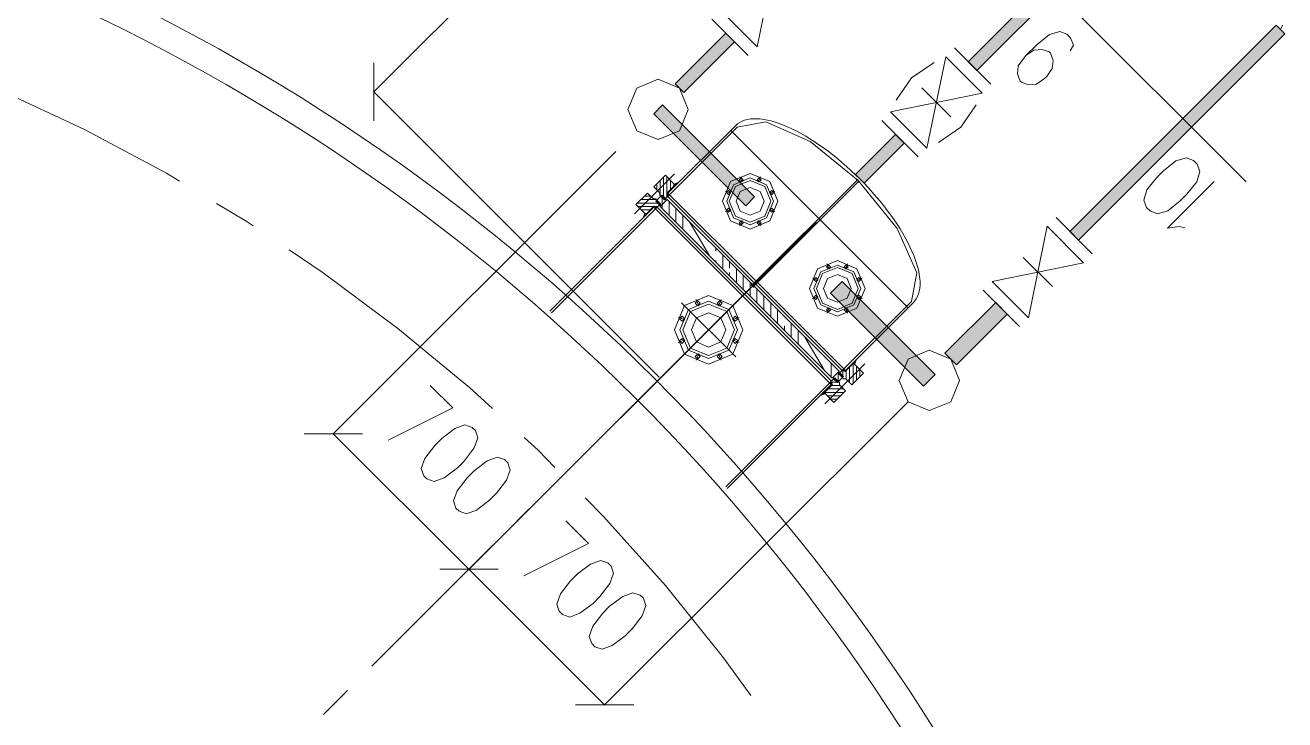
# Model space of a CAD drawing. Header units: millimetres. Extents: x 261 to 114907, y 32 to 1998430.
# Drawn here: x 67905 to 72502, y 1952178 to 1954716 of the extents above; entities that cross this region are included whole.
import ezdxf

# ---------------------------------------------------------------- set-up
doc = ezdxf.new("R2010")
doc.units = ezdxf.units.MM

msp = doc.modelspace()

# ---------------------------------------------------------------- hatches: boundary and pattern name
h = msp.add_hatch(color=0)
h.dxf.hatch_style = 2
h.paths.add_polyline_path([(71378.7, 1954550.3), (71347.2, 1954582.2), (71977.6, 1955212.6), (72009.5, 1955180.7)])
h = msp.add_hatch(color=0)
h.dxf.hatch_style = 2
h.paths.add_polyline_path([(71749.2, 1953930.7), (71717.8, 1953962.5), (72470.6, 1954715.4), (72502.5, 1954683.9)])
h = msp.add_hatch(color=0)
h.dxf.hatch_style = 2
h.paths.add_polyline_path([(70308.7, 1954470.2), (70276.8, 1954502), (70462.1, 1954687.3), (70494, 1954655.5)])
h = msp.add_hatch(color=0)
h.dxf.hatch_style = 2
h.paths.add_polyline_path([(70566.8, 1954088.4), (70534.9, 1954056.5), (70199.2, 1954392.6), (70231.1, 1954424.5)])
h = msp.add_hatch(color=0)
h.dxf.hatch_style = 2
h.paths.add_polyline_path([(70967.1, 1954138.4), (70935.2, 1954170.2), (71081.8, 1954316.8), (71113.6, 1954284.9)])
h = msp.add_hatch(color=0)
h.dxf.hatch_style = 2
h.paths.add_polyline_path([(70206.6, 1954070.8), (70205, 1954072.4), (70206.6, 1954074), (70208.2, 1954072.4)])
h = msp.add_hatch(color=0)
h.dxf.hatch_style = 2
h.paths.add_polyline_path([(70256.5, 1954095), (70255, 1954096.6), (70256.5, 1954098.1), (70258.1, 1954096.6)])
h = msp.add_hatch(color=0)
h.dxf.hatch_style = 2
h.paths.add_polyline_path([(70160, 1954009.6), (70158.4, 1954011.2), (70160, 1954012.8), (70161.6, 1954011.2)])
h = msp.add_hatch(color=0)
h.dxf.hatch_style = 2
h.paths.add_polyline_path([(70160, 1954009.6), (70158.4, 1954011.2), (70160, 1954012.8), (70161.6, 1954011.2)])
h = msp.add_hatch(color=0)
h.dxf.hatch_style = 2
h.paths.add_polyline_path([(70560.8, 1953762.3), (70559.2, 1953763.9), (70560.8, 1953765.5), (70562.4, 1953763.9)])
h = msp.add_hatch(color=0)
h.dxf.hatch_style = 2
h.paths.add_polyline_path([(70843.9, 1953737.2), (70886.5, 1953779.4), (71226.5, 1953439.4), (71183.9, 1953397.2)])
h = msp.add_hatch(color=0)
h.dxf.hatch_style = 2
h.paths.add_polyline_path([(71304.1, 1953474.7), (71261.9, 1953517.4), (71447.2, 1953702.7), (71489.4, 1953660)])
h = msp.add_hatch(color=0)
h.dxf.hatch_style = 2
h.paths.add_polyline_path([(70893.4, 1953458.5), (70891.8, 1953460.1), (70893.4, 1953461.7), (70895, 1953460.1)])
h = msp.add_hatch(color=0)
h.dxf.hatch_style = 2
h.paths.add_polyline_path([(70221.2, 1953425.7), (70219.6, 1953427.3), (70221.2, 1953428.9), (70222.8, 1953427.3)])
h = msp.add_hatch(color=0)
h.dxf.hatch_style = 2
h.paths.add_polyline_path([(70878.8, 1953443.8), (70877.2, 1953445.4), (70878.8, 1953447), (70880.4, 1953445.4)])
h = msp.add_hatch(color=0)
h.dxf.hatch_style = 2
h.paths.add_polyline_path([(70850.8, 1953402), (70849.2, 1953403.6), (70850.8, 1953405.2), (70852.4, 1953403.6)])
h = msp.add_hatch(color=0)
h.dxf.hatch_style = 2
h.paths.add_polyline_path([(70869.3, 1953408.5), (70867.7, 1953410.1), (70869.3, 1953411.7), (70870.9, 1953410.1)])
h = msp.add_hatch(color=0)
h.dxf.hatch_style = 2
h.paths.add_polyline_path([(70807.7, 1953361.5), (70806.1, 1953363.1), (70807.7, 1953364.7), (70809.3, 1953363.1)])

# ---------------------------------------------------------------- linework, layer by layer
at = {"color": 0, "lineweight": 0}
for points in [[(69682.6, 1956821.7), (72361.6, 1954143.1)], [(69177.5, 1954472.7), (70946.9, 1956239.5)], [(70645.2, 1954971.3), (70576.3, 1954636.9)], [(70576.3, 1954636.9), (70443.6, 1954769.6)], [(70544.4, 1954605), (70411.7, 1954737.8)], [(72493.9, 1954716.6), (72486.5, 1954699.8)], [(71719.1, 1954622.7), (71730.7, 1954643.4), (71720.8, 1954669.7), (71707.4, 1954683), (71681.6, 1954692.5), (71643.7, 1954681.7), (71598.4, 1954645.5), (71557.5, 1954604.6), (71529.5, 1954567.5), (71526.9, 1954537.8), (71536.4, 1954512), (71541.1, 1954507.2), (71567, 1954497.7), (71596.7, 1954500.3), (71625.6, 1954520.6), (71633.8, 1954528.8), (71653.6, 1954557.6), (71656.6, 1954587.4), (71646.7, 1954613.2), (71642.4, 1954618), (71616.5, 1954627.4), (71586.4, 1954624.9), (71557.5, 1954604.6)], [(71296.8, 1954632.6), (71429.1, 1954499.9)], [(69177.5, 1954578.8), (69177.5, 1954366.7)], [(71222.2, 1954579.6), (71140.4, 1954523.6), (71084.3, 1954441.7)], [(71195.9, 1954266.3), (71264.9, 1954600.7)], [(71264.9, 1954600.7), (71397.6, 1954468)], [(68468.7, 1954145.7), (68420.4, 1954175), (68120.9, 1954334.4), (67814.1, 1954478.8), (67621.9, 1954557.6)], [(70219.1, 1953429.9), (69176.2, 1954474)], [(71283.4, 1954380.5), (71177.4, 1954486.5)], [(71063.2, 1954399.1), (71397.6, 1954468)], [(71063.2, 1954399.1), (71195.9, 1954266.3)], [(71238.6, 1954287.5), (71320.5, 1954343.5), (71376.1, 1954425.3)], [(70238, 1954078), (70503.5, 1954343)], [(70250.9, 1954102.2), (70497.9, 1954348.6)], [(70497.9, 1954348.6), (70501.3, 1954352.1), (70504.8, 1954355.1), (70512.9, 1954360.7), (70521.6, 1954365), (70531, 1954368.9), (70541.4, 1954371.5), (70552.2, 1954373.2), (70563.4, 1954374.1), (70575, 1954374.1), (70587.5, 1954373.6), (70600.4, 1954371.9), (70613.8, 1954369.3), (70628, 1954365.9), (70642.2, 1954362), (70656.9, 1954356.8), (70672, 1954351.2), (70687.5, 1954344.8), (70703, 1954337.4), (70718.9, 1954329.7), (70735.3, 1954321.1), (70751.7, 1954311.6), (70768.5, 1954301.2), (70785.3, 1954290.9), (70802.1, 1954279.3), (70818.9, 1954267.6), (70835.7, 1954255.1), (70852.5, 1954241.8), (70869.3, 1954228.4), (70886.1, 1954214.6), (70902.5, 1954200), (70918.9, 1954185.3), (70935.2, 1954169.8), (70951.2, 1954154.3), (70966.7, 1954138.4), (70981.8, 1954122.4), (70996.9, 1954106), (71011.1, 1954089.2), (71025.3, 1954072.9), (71038.7, 1954056), (71051.6, 1954038.8), (71064.1, 1954022), (71076.2, 1954005.2), (71087.4, 1953988.4), (71098.1, 1953971.6), (71108.5, 1953955.2), (71117.5, 1953938.4), (71126.1, 1953922.5), (71134.3, 1953906.1), (71141.7, 1953890.6), (71148.1, 1953875.1), (71153.7, 1953860), (71158.5, 1953845.3), (71162.8, 1953831.1), (71166.2, 1953817.3), (71168.4, 1953804), (71170.1, 1953791), (71171, 1953778.5), (71171, 1953766.5), (71170.1, 1953755.3), (71168.4, 1953744.5), (71165.4, 1953734.6), (71161.9, 1953725.1), (71157.2, 1953716.1), (71152, 1953708.3), (71149, 1953704.4), (71145.5, 1953701)], [(70503.5, 1954343), (70607.7, 1954362.4), (70769.8, 1954291.3), (70945.6, 1954148.7), (71087.8, 1953972.9), (71159.3, 1953811.3), (71139.9, 1953706.6)], [(71031.3, 1954367.2), (71164.1, 1954234.4)], [(70480.2, 1954331), (71127.9, 1953683.3)], [(70061.3, 1954254.7), (69028, 1953221.4)], [(70275.5, 1954173.3), (70192.8, 1954090.5)], [(70241.5, 1954167.7), (70199.2, 1954125.4)], [(70235, 1954161.2), (70235, 1954132.8)], [(70274.2, 1954135.3), (70241.5, 1954167.7)], [(70247.5, 1954162.1), (70247.5, 1954145.2)], [(70521.6, 1954143.5), (70513.8, 1954162.5)], [(70557.8, 1953766.9), (70942.6, 1954151.3)], [(70580.2, 1954143.5), (70588.4, 1954162.5)], [(70938.7, 1954147.4), (70939.1, 1954154.7)], [(70938.7, 1954150.4), (70941.7, 1954150.4)], [(70938.7, 1954150), (70940.8, 1954150)], [(70939.1, 1954154.7), (70939.1, 1954148.3)], [(70939.1, 1954153.9), (70940.4, 1954153.9)], [(70939.1, 1954153), (70940.8, 1954153)], [(70939.1, 1954152.6), (70941.7, 1954152.6)], [(70939.1, 1954151.7), (70942.1, 1954151.7)], [(70939.1, 1954151.3), (70942.1, 1954151.3)], [(70940, 1954153.9), (70940, 1954148.7)], [(70940.4, 1954153.4), (70940.4, 1954149.6)], [(70941.3, 1954153), (70941.3, 1954150)], [(70941.7, 1954152.1), (70941.7, 1954150.9)], [(70128.6, 1954026.3), (70211.3, 1954109.1)], [(70199.2, 1954125.4), (70221.2, 1954103.4)], [(70210, 1954136.2), (70210, 1954114.7)], [(70222.5, 1954148.7), (70222.5, 1954120.3)], [(70222.5, 1954120.3), (70222.5, 1954093.5)], [(70235, 1954132.8), (70235, 1954089.7)], [(70247.5, 1954145.2), (70247.5, 1954087.1)], [(70275.5, 1954129.7), (70247.5, 1954101.7)], [(70260, 1954149.6), (70260, 1954113.8)], [(70272.5, 1954137.1), (70272.5, 1954126.3)], [(70291, 1954142.2), (70274.2, 1954135.3)], [(70284.1, 1954135.3), (70274.2, 1954135.3)], [(70275.5, 1954129.3), (70274.2, 1954135.3)], [(70283.7, 1954134.9), (70274.2, 1954134.9)], [(70283.3, 1954134), (70274.2, 1954134)], [(70274.6, 1954132.8), (70274.6, 1954135.8)], [(70282.4, 1954133.6), (70274.6, 1954133.6)], [(70282, 1954132.8), (70274.6, 1954132.8)], [(70281.1, 1954132.3), (70275.1, 1954132.3)], [(70280.7, 1954131.5), (70275.1, 1954131.5)], [(70279.8, 1954131), (70275.1, 1954131)], [(70275.5, 1954130.2), (70275.5, 1954135.8)], [(70279.4, 1954130.6), (70275.5, 1954130.6)], [(70278.5, 1954129.7), (70275.5, 1954129.7)], [(70275.5, 1954129.7), (70277.2, 1954128)], [(70285, 1954136.2), (70275.9, 1954136.2)], [(70275.9, 1954129.3), (70275.9, 1954136.2)], [(70278.1, 1954129.3), (70275.9, 1954129.3)], [(70276.8, 1954128.4), (70276.8, 1954136.2)], [(70277.2, 1954128.4), (70277.2, 1954136.6)], [(70285.4, 1954136.6), (70277.7, 1954136.6)], [(70278.1, 1954128.9), (70278.1, 1954137.1)], [(70278.5, 1954129.7), (70278.5, 1954137.1)], [(70286.3, 1954137.5), (70279, 1954137.5)], [(70279.4, 1954130.2), (70279.4, 1954137.5)], [(70279.8, 1954131), (70279.8, 1954137.5)], [(70280.2, 1954131.5), (70280.2, 1954137.9)], [(70286.7, 1954137.9), (70280.7, 1954137.9)], [(70281.1, 1954132.3), (70281.1, 1954137.9)], [(70281.5, 1954132.8), (70281.5, 1954138.4)], [(70287.6, 1954138.4), (70282, 1954138.4)], [(70282.4, 1954133.6), (70282.4, 1954138.8)], [(70282.8, 1954134), (70282.8, 1954138.8)], [(70288, 1954139.2), (70283.7, 1954139.2)], [(70283.7, 1954134.5), (70283.7, 1954139.2)], [(70284.1, 1954135.3), (70284.1, 1954139.2)], [(70285, 1954135.8), (70285, 1954139.6)], [(70288.9, 1954139.6), (70285.4, 1954139.6)], [(70285.4, 1954136.6), (70285.4, 1954139.6)], [(70286.3, 1954137.1), (70286.3, 1954140.1)], [(70289.3, 1954140.5), (70286.7, 1954140.5)], [(70286.7, 1954137.9), (70286.7, 1954140.5)], [(70287.1, 1954138.4), (70287.1, 1954140.5)], [(70288, 1954139.2), (70288, 1954140.9)], [(70289.7, 1954140.9), (70288.4, 1954140.9)], [(70288.4, 1954139.6), (70288.4, 1954140.9)], [(70480.2, 1954101.7), (70460.8, 1954109.9)], [(70563.4, 1953760.9), (70948.2, 1954145.7)], [(70622, 1954101.7), (70640.9, 1954109.9)], [(70938.7, 1954149.1), (70940.4, 1954149.1)], [(70944.3, 1954141.8), (70951.6, 1954142.2)], [(70944.7, 1954142.2), (70951.6, 1954142.2)], [(70945.6, 1954143.1), (70945.6, 1954141.8)], [(70945.6, 1954143.1), (70950.8, 1954143.1)], [(70946, 1954144), (70946, 1954142.2)], [(70946, 1954143.5), (70950.3, 1954143.5)], [(70946.9, 1954144.4), (70946.9, 1954142.2)], [(70946.9, 1954144.4), (70949.9, 1954144.4)], [(70947.3, 1954145.2), (70947.3, 1954142.2)], [(70947.3, 1954144.8), (70949, 1954144.8)], [(70948.2, 1954145.7), (70948.2, 1954142.2)], [(70948.6, 1954145.2), (70948.6, 1954142.2)], [(70949.5, 1954144.8), (70949.5, 1954142.2)], [(70949.9, 1954144), (70949.9, 1954142.2)], [(70950.8, 1954143.5), (70950.8, 1954142.2)], [(72137.9, 1953975.5), (72116.4, 1953980.6), (72074.2, 1953974.2), (72245.2, 1954145.2)], [(68737.6, 1953982.8), (68711.3, 1954000), (68603.5, 1954064.7)], [(70223.8, 1954063.8), (69825.6, 1953665.6)], [(70134.2, 1954060.4), (70176.4, 1954102.6)], [(70166.5, 1954027.6), (70134.2, 1954060.4)], [(70139.8, 1954066), (70168.2, 1954066)], [(70152.3, 1954078.5), (70180.7, 1954078.5)], [(70164.8, 1954091), (70188.5, 1954091)], [(70168.2, 1954066), (70213.5, 1954066)], [(70176.4, 1954102.6), (70198.4, 1954081)], [(70180.7, 1954078.5), (70209.6, 1954078.5)], [(70207, 1954081), (70198.4, 1954081)], [(70210.9, 1954076.7), (70206.6, 1954072.4)], [(70206.6, 1954072.4), (70219.9, 1954059.5)], [(70207, 1954081), (70210.9, 1954076.7)], [(70214.7, 1954072.9), (70207, 1954072.9)], [(70215.6, 1954072.4), (70207, 1954072.4)], [(70214.3, 1954073.7), (70207.4, 1954073.7)], [(70207.4, 1954072), (70207.4, 1954073.3)], [(70216, 1954071.6), (70207.4, 1954071.6)], [(70207.9, 1954071.1), (70207.9, 1954073.7)], [(70213.5, 1954074.1), (70208.3, 1954074.1)], [(70216.9, 1954071.1), (70208.3, 1954071.1)], [(70213, 1954074.6), (70208.7, 1954074.6)], [(70208.7, 1954070.7), (70208.7, 1954074.6)], [(70217.3, 1954070.3), (70208.7, 1954070.3)], [(70209.1, 1954070.3), (70209.1, 1954075)], [(70212.2, 1954075.4), (70209.6, 1954075.4)], [(70217.8, 1954069.8), (70209.6, 1954069.8)], [(70211.7, 1954075.9), (70210, 1954075.9)], [(70210, 1954069.4), (70210, 1954075.9)], [(70218.6, 1954069), (70210, 1954069)], [(70210.4, 1954069), (70210.4, 1954076.3)], [(70210.9, 1954076.7), (70225.1, 1954091.4)], [(70210.9, 1954068.1), (70210.9, 1954076.7)], [(70210.9, 1954076.7), (70223.8, 1954063.8)], [(70219.1, 1954068.5), (70210.9, 1954068.5)], [(70219.9, 1954068.1), (70211.3, 1954068.1)], [(70211.7, 1954067.7), (70211.7, 1954075.9)], [(70212.2, 1954066.8), (70212.2, 1954075.4)], [(70220.3, 1954067.3), (70212.2, 1954067.3)], [(70221.2, 1954066.8), (70212.6, 1954066.8)], [(70213, 1954066.4), (70213, 1954075)], [(70221.6, 1954066), (70213, 1954066)], [(70213.5, 1954065.5), (70213.5, 1954074.1)], [(70222.5, 1954065.5), (70213.9, 1954065.5)], [(70214.3, 1954065.1), (70214.3, 1954073.7)], [(70222.9, 1954064.7), (70214.3, 1954064.7)], [(70214.7, 1954064.7), (70214.7, 1954072.9)], [(70223.8, 1954064.2), (70215.2, 1954064.2)], [(70215.6, 1954063.8), (70215.6, 1954072.4)], [(70223.8, 1954063.4), (70215.6, 1954063.4)], [(70216, 1954063.4), (70216, 1954071.6)], [(70216.5, 1954062.5), (70216.5, 1954071.1)], [(70222.9, 1954062.9), (70216.5, 1954062.9)], [(70222.5, 1954062.1), (70216.9, 1954062.1)], [(70217.3, 1954062.1), (70217.3, 1954070.3)], [(70217.8, 1954061.2), (70217.8, 1954069.8)], [(70222.1, 1954061.7), (70217.8, 1954061.7)], [(70221.2, 1954061.2), (70218.2, 1954061.2)], [(70218.6, 1954060.8), (70218.6, 1954069.4)], [(70219.1, 1954059.9), (70219.1, 1954068.5)], [(70220.8, 1954060.4), (70219.1, 1954060.4)], [(70219.9, 1954059.5), (70219.9, 1954068.1)], [(70220.3, 1954060.4), (70220.3, 1954067.3)], [(70221.2, 1954094.8), (70221.2, 1954103.4)], [(70221.2, 1954094.8), (70225.1, 1954091)], [(70221.2, 1954060.8), (70221.2, 1954066.8)], [(70221.6, 1954061.7), (70221.6, 1954066)], [(70222.5, 1954053.9), (70247.9, 1954079.3)], [(70222.5, 1954062.1), (70222.5, 1954065.5)], [(70223.8, 1954063.8), (70222.5, 1954053.9)], [(70222.9, 1954062.5), (70222.9, 1954064.7)], [(70225.1, 1954091), (70229.4, 1954095.3)], [(70233.3, 1954091), (70225.1, 1954091)], [(70225.1, 1954091), (70238, 1954078)], [(70232.8, 1954091.8), (70225.5, 1954091.8)], [(70234.1, 1954090.5), (70225.5, 1954090.5)], [(70226, 1954090.1), (70226, 1954091.8)], [(70232.4, 1954092.2), (70226.4, 1954092.2)], [(70234.6, 1954089.7), (70226.4, 1954089.7)], [(70231.6, 1954093.1), (70226.8, 1954093.1)], [(70226.8, 1954089.2), (70226.8, 1954092.7)], [(70235.4, 1954089.2), (70226.8, 1954089.2)], [(70227.2, 1954088.8), (70227.2, 1954093.1)], [(70231.1, 1954093.5), (70227.7, 1954093.5)], [(70235.9, 1954088.4), (70227.7, 1954088.4)], [(70230.3, 1954094), (70228.1, 1954094)], [(70228.1, 1954087.9), (70228.1, 1954094)], [(70236.7, 1954087.9), (70228.1, 1954087.9)], [(70228.5, 1954087.5), (70228.5, 1954094.4)], [(70229, 1954086.6), (70229, 1954095.3)], [(70237.2, 1954087.1), (70229, 1954087.1)], [(70229.4, 1954095.3), (70242.3, 1954082.3)], [(70238, 1954086.6), (70229.4, 1954086.6)], [(70229.8, 1954086.2), (70229.8, 1954094.8)], [(70238.4, 1954086.2), (70229.8, 1954086.2)], [(70230.3, 1954085.8), (70230.3, 1954094)], [(70230.3, 1954085.8), (70230.3, 1954061.2)], [(70230.3, 1954061.2), (70230.3, 1954046.1)], [(70239.3, 1954085.4), (70230.7, 1954085.4)], [(70231.1, 1954084.9), (70231.1, 1954093.5)], [(70239.7, 1954084.9), (70231.1, 1954084.9)], [(70231.6, 1954084.5), (70231.6, 1954092.7)], [(70240.2, 1954084.1), (70232, 1954084.1)], [(70232.4, 1954083.6), (70232.4, 1954092.2)], [(70241, 1954083.6), (70232.4, 1954083.6)], [(70232.8, 1954083.2), (70232.8, 1954091.4)], [(70241.5, 1954082.8), (70233.3, 1954082.8)], [(70233.7, 1954082.3), (70233.7, 1954091)], [(70242.3, 1954082.3), (70233.7, 1954082.3)], [(70234.1, 1954081.9), (70234.1, 1954090.5)], [(70241.9, 1954081.5), (70234.6, 1954081.5)], [(70235, 1954081), (70235, 1954089.7)], [(70241, 1954081), (70235, 1954081)], [(70235.4, 1954080.6), (70235.4, 1954089.2)], [(70240.6, 1954080.6), (70235.4, 1954080.6)], [(70235.9, 1954080.2), (70235.9, 1954088.4)], [(70240.2, 1954079.7), (70236.3, 1954079.7)], [(70236.7, 1954079.3), (70236.7, 1954087.9)], [(70239.3, 1954079.3), (70236.7, 1954079.3)], [(70237.2, 1954078.9), (70237.2, 1954087.1)], [(70238.9, 1954078.5), (70237.6, 1954078.5)], [(70238, 1954078), (70238, 1954086.6)], [(70238, 1954078), (70247.9, 1954079.3)], [(70238.4, 1954078.5), (70238.4, 1954085.8)], [(70239.3, 1954078.9), (70239.3, 1954085.4)], [(70239.7, 1954079.7), (70239.7, 1954084.9)], [(70240.6, 1954080.2), (70240.6, 1954084.1)], [(70241, 1954081), (70241, 1954083.6)], [(70241.9, 1954081.5), (70241.9, 1954082.8)], [(70247.5, 1954101.3), (70250.5, 1954090.5)], [(70251.8, 1954101.7), (70247.9, 1954101.7)], [(70247.9, 1954100.4), (70247.9, 1954101.7)], [(70252.2, 1954100.9), (70247.9, 1954100.9)], [(70253.1, 1954100.4), (70247.9, 1954100.4)], [(70559.1, 1953768.2), (70247.9, 1954079.3)], [(70248.4, 1954098.3), (70248.4, 1954102.6)], [(70250.9, 1954102.2), (70248.4, 1954102.2)], [(70253.5, 1954100), (70248.4, 1954100)], [(70254.4, 1954099.1), (70248.4, 1954099.1)], [(70254.8, 1954098.7), (70248.4, 1954098.7)], [(70250.5, 1954103), (70248.8, 1954103)], [(70255.7, 1954097.8), (70248.8, 1954097.8)], [(70256.1, 1954097.4), (70248.8, 1954097.4)], [(70257, 1954096.6), (70248.8, 1954096.6)], [(70249.2, 1954096.1), (70249.2, 1954103)], [(70256.1, 1954096.1), (70249.2, 1954096.1)], [(70255.7, 1954095.3), (70249.2, 1954095.3)], [(70249.7, 1954093.5), (70249.7, 1954103.4)], [(70249.7, 1954103.4), (70257, 1954096.6)], [(70254.8, 1954094.8), (70249.7, 1954094.8)], [(70254.4, 1954094), (70249.7, 1954094)], [(70253.5, 1954093.5), (70249.7, 1954093.5)], [(70253.1, 1954093.1), (70250.1, 1954093.1)], [(70252.7, 1954092.2), (70250.1, 1954092.2)], [(70250.5, 1954091.4), (70250.5, 1954103)], [(70251.8, 1954091.8), (70250.5, 1954091.8)], [(70565.9, 1953775.1), (70250.5, 1954090.5)], [(70250.9, 1954091), (70250.9, 1954102.2)], [(70251.8, 1954091.4), (70251.8, 1954101.7)], [(70252.2, 1954092.2), (70252.2, 1954101.3)], [(70253.1, 1954092.7), (70253.1, 1954100.4)], [(70253.5, 1954093.5), (70253.5, 1954100)], [(70254.4, 1954094), (70254.4, 1954099.1)], [(70254.8, 1954094.4), (70254.8, 1954098.7)], [(70255.3, 1954095.3), (70255.3, 1954097.8)], [(70255.3, 1954072), (70255.3, 1954021.1)], [(70256.1, 1954095.7), (70256.1, 1954097.4)], [(70572.4, 1953781.1), (70257, 1954096.6)], [(69819.6, 1953670.8), (70199.7, 1954050.9)], [(70141.1, 1954053.5), (70155.7, 1954053.5)], [(70153.6, 1954041), (70186.7, 1954041)], [(70155.7, 1954053.5), (70199.2, 1954053.5)], [(70160, 1954010.8), (70166.5, 1954027.6)], [(70160.5, 1954013), (70160.5, 1954011.7)], [(70160.5, 1954013), (70161.7, 1954013)], [(70160.9, 1954013.4), (70162.6, 1954013.4)], [(70161.3, 1954014.7), (70163.9, 1954014.7)], [(70161.3, 1954014.2), (70161.3, 1954012.5)], [(70161.3, 1954014.2), (70163, 1954014.2)], [(70161.7, 1954016), (70161.7, 1954013)], [(70161.7, 1954016), (70164.8, 1954016)], [(70161.7, 1954015.5), (70164.3, 1954015.5)], [(70162.2, 1954016.8), (70165.6, 1954016.8)], [(70162.6, 1954018.1), (70166.9, 1954018.1)], [(70162.6, 1954017.7), (70162.6, 1954013.8)], [(70162.6, 1954017.3), (70166.1, 1954017.3)], [(70163, 1954019.4), (70168.2, 1954019.4)], [(70163, 1954019), (70163, 1954014.2)], [(70163, 1954018.6), (70167.3, 1954018.6)], [(70163.5, 1954020.3), (70169.5, 1954020.3)], [(70163.5, 1954019.9), (70168.6, 1954019.9)], [(70163.9, 1954021.1), (70169.9, 1954021.1)], [(70163.9, 1954020.7), (70163.9, 1954014.7)], [(70164.3, 1954022.4), (70164.3, 1954015.5)], [(70164.3, 1954022.4), (70171.2, 1954022.4)], [(70164.3, 1954021.6), (70170.8, 1954021.6)], [(70164.8, 1954023.7), (70172.5, 1954023.7)], [(70164.8, 1954022.9), (70171.7, 1954022.9)], [(70165.2, 1954025), (70173.8, 1954025)], [(70165.2, 1954024.2), (70172.9, 1954024.2)], [(70165.2, 1954023.7), (70165.2, 1954016)], [(70165.6, 1954025.5), (70165.6, 1954016.8)], [(70165.6, 1954025.5), (70172.9, 1954025.5)], [(70166.1, 1954028.5), (70174.2, 1954028.5)], [(70166.1, 1954027.2), (70166.1, 1954017.3)], [(70166.1, 1954026.7), (70170.8, 1954026.7)], [(70166.1, 1954025.9), (70172.5, 1954025.9)], [(70172.5, 1954026.3), (70166.5, 1954027.6)], [(70166.5, 1954027.2), (70168.2, 1954027.2)], [(70166.9, 1954027.6), (70166.9, 1954018.1)], [(70167.3, 1954027.6), (70167.3, 1954018.6)], [(70168.2, 1954027.6), (70168.2, 1954019.4)], [(70168.6, 1954027.2), (70168.6, 1954019.9)], [(70169.5, 1954027.2), (70169.5, 1954020.3)], [(70169.9, 1954026.7), (70169.9, 1954021.1)], [(70170.8, 1954026.7), (70170.8, 1954021.6)], [(70171.2, 1954026.7), (70171.2, 1954022.4)], [(70172.1, 1954026.3), (70172.1, 1954022.9)], [(70172.5, 1954026.3), (70200.1, 1954054.3)], [(70172.5, 1954026.3), (70172.5, 1954023.7)], [(70172.5, 1954026.3), (70173.8, 1954025)], [(70172.9, 1954025.5), (70172.9, 1954024.2)], [(70207.4, 1954052.2), (70198.4, 1954052.2)], [(70198.4, 1954052.2), (70205.3, 1954045.3)], [(70205.3, 1954053), (70198.8, 1954053)], [(70210, 1954051.7), (70198.8, 1954051.7)], [(70199.2, 1954051.3), (70199.2, 1954053)], [(70211.3, 1954050.9), (70199.2, 1954050.9)], [(70199.7, 1954050.4), (70199.7, 1954053.9)], [(70202.7, 1954053.5), (70199.7, 1954053.5)], [(70210.4, 1954050.4), (70200.1, 1954050.4)], [(70200.5, 1954050), (70200.5, 1954054.3)], [(70200.5, 1954054.3), (70211.3, 1954051.3)], [(70210, 1954049.6), (70200.5, 1954049.6)], [(70201, 1954049.2), (70201, 1954053.9)], [(70209.1, 1954049.2), (70201.4, 1954049.2)], [(70201.8, 1954048.7), (70201.8, 1954053.9)], [(70208.7, 1954048.7), (70201.8, 1954048.7)], [(70202.3, 1954047.9), (70202.3, 1954053.9)], [(70208.3, 1954047.9), (70202.3, 1954047.9)], [(70203.1, 1954047.4), (70203.1, 1954053.5)], [(70207.4, 1954047.4), (70203.1, 1954047.4)], [(70203.5, 1954053.5), (70213.5, 1954053.5)], [(70203.5, 1954047), (70203.5, 1954053.5)], [(70207, 1954046.6), (70203.5, 1954046.6)], [(70204, 1954046.1), (70204, 1954053)], [(70206.1, 1954046.1), (70204.4, 1954046.1)], [(70204.8, 1954045.7), (70204.8, 1954053)], [(70205.3, 1954045.3), (70205.3, 1954053)], [(70841.7, 1953408.4), (70205.3, 1954045.3)], [(70206.1, 1954045.7), (70206.1, 1954052.6)], [(70206.6, 1954046.6), (70206.6, 1954052.6)], [(70207.4, 1954047), (70207.4, 1954052.2)], [(70207.9, 1954047.9), (70207.9, 1954052.2)], [(70208.7, 1954048.3), (70208.7, 1954052.2)], [(70209.1, 1954049.2), (70209.1, 1954051.7)], [(70210, 1954049.6), (70210, 1954051.7)], [(70210.4, 1954050), (70210.4, 1954051.3)], [(70848.2, 1953414.8), (70211.3, 1954051.3)], [(70850.4, 1953426), (70222.5, 1954053.9)], [(70280.2, 1954047), (70280.2, 1953996.2)], [(70305.2, 1954022), (70305.2, 1953971.2)], [(70480.2, 1954043.1), (70460.8, 1954035.4)], [(70622, 1954043.1), (70640.9, 1954035.4)], [(71799.7, 1953880.2), (71667.4, 1954013)], [(70330.2, 1953997), (70400.9, 1953875.5)], [(70521.6, 1954001.8), (70513.8, 1953982.4)], [(70580.2, 1954001.8), (70588.4, 1953982.4)], [(70628, 1953831.5), (70792.2, 1953995.7)], [(71635.5, 1953981.1), (71566.5, 1953646.7)], [(71768.2, 1953848.3), (71635.5, 1953981.1)], [(69610.2, 1953315.7), (69526.6, 1953392), (69265, 1953608.3), (68993.1, 1953811.3), (68868.1, 1953895.3)], [(70425.9, 1953901.3), (70425.9, 1953891.4)], [(70450.9, 1953876.4), (70450.9, 1953836.7)], [(70632.3, 1953835.4), (69523.1, 1952726.7)], [(70632.3, 1953835.4), (69523.1, 1952726.7)], [(70425.9, 1953856.1), (70425.9, 1953850.5)], [(70450.9, 1953836.7), (70450.9, 1953825.5)], [(70475.9, 1953851.4), (70475.9, 1953827.7)], [(70840, 1953825.1), (70831.8, 1953844.5)], [(70898.6, 1953825.1), (70906.8, 1953844.5)], [(71768.2, 1953848.3), (71433.8, 1953779.4)], [(71548, 1953866.9), (71654, 1953760.9)], [(70475.9, 1953812.1), (70475.9, 1953800.5)], [(70500.9, 1953826.4), (70500.9, 1953803.1)], [(70500.9, 1953803.1), (70500.9, 1953775.5)], [(70525.9, 1953801.4), (70525.9, 1953770.8)], [(70798.2, 1953783.7), (70779.2, 1953791.5)], [(70940, 1953783.7), (70959.4, 1953791.5)], [(70549.1, 1953752.3), (70151.8, 1953355.4)], [(70525.9, 1953770.8), (70525.9, 1953750.5)], [(70550.9, 1953776.4), (70550.9, 1953754.4)], [(70550.9, 1953754.4), (70550.9, 1953725.5)], [(70555.2, 1953766.9), (70557.8, 1953769.5)], [(70555.2, 1953766.9), (70557.8, 1953766.9)], [(70563.4, 1953758.3), (70555.2, 1953766.9)], [(70555.2, 1953766.5), (70558.2, 1953766.5)], [(70555.6, 1953767.3), (70555.6, 1953766)], [(70556, 1953765.6), (70558.6, 1953765.6)], [(70556.5, 1953768.2), (70556.5, 1953765.2)], [(70565.1, 1953759.6), (70556.5, 1953768.2)], [(70556.5, 1953765.2), (70559.5, 1953765.2)], [(70556.9, 1953767.3), (70556.9, 1953764.7)], [(70557.3, 1953764.3), (70559.9, 1953764.3)], [(70557.8, 1953766.9), (70557.8, 1953763.9)], [(70557.8, 1953763.9), (70560.8, 1953763.9)], [(70558.2, 1953766.5), (70558.2, 1953763.5)], [(70558.6, 1953763), (70559.9, 1953763)], [(70559.1, 1953765.6), (70559.1, 1953763)], [(70559.5, 1953765.2), (70559.5, 1953762.6)], [(70559.5, 1953762.6), (70562.1, 1953762.6)], [(70559.9, 1953763.5), (70559.9, 1953761.7)], [(70559.9, 1953763), (70561.2, 1953763)], [(70559.9, 1953762.2), (70562.5, 1953762.2)], [(70560.3, 1953761.3), (70563.4, 1953761.3)], [(70560.8, 1953763.9), (70560.8, 1953760.9)], [(70560.8, 1953760.9), (70563.8, 1953760.9)], [(70561.2, 1953763), (70561.2, 1953760.4)], [(70561.6, 1953760), (70564.2, 1953760)], [(70562.1, 1953762.6), (70562.1, 1953759.6)], [(70562.1, 1953759.6), (70564.7, 1953759.6)], [(70562.5, 1953761.7), (70562.5, 1953759.1)], [(70562.9, 1953758.7), (70564.2, 1953758.7)], [(70563.4, 1953761.3), (70563.4, 1953758.3)], [(70563.4, 1953758.3), (70566.4, 1953760.9)], [(70563.8, 1953760.4), (70563.8, 1953758.7)], [(70875.8, 1953451.5), (70565.1, 1953762.6)], [(70887.4, 1953454.1), (70571.5, 1953769.5)], [(70575.9, 1953751.4), (70575.9, 1953736.7)], [(70575.9, 1953736.7), (70575.9, 1953700.5)], [(70893.4, 1953460.1), (70578, 1953775.5)], [(71534.6, 1953615.2), (71401.9, 1953747.5)], [(71566.5, 1953646.7), (71433.8, 1953779.4)], [(70298.8, 1953501.9), (70500.9, 1953704)], [(70498.3, 1953504.5), (70300.9, 1953701.4)], [(70363.4, 1953690.2), (70353.5, 1953713.9)], [(70435.8, 1953690.2), (70445.7, 1953713.9)], [(70601.3, 1953726.4), (70601.3, 1953675.5)], [(70626.3, 1953701.4), (70626.3, 1953650.6)], [(70798.2, 1953724.7), (70779.2, 1953716.9)], [(70874.5, 1953441.6), (71139.9, 1953706.6)], [(70899, 1953454.5), (71145.5, 1953701)], [(70940, 1953724.7), (70959.4, 1953716.9)], [(70312.1, 1953638.9), (70288.4, 1953648.8)], [(70487.1, 1953638.9), (70510.8, 1953648.8)], [(70651.3, 1953676.4), (70651.3, 1953645.4)], [(70651.3, 1953645.4), (70651.3, 1953627.7)], [(70840, 1953683.3), (70831.8, 1953663.9)], [(70898.6, 1953683.3), (70906.8, 1953663.9)], [(70676.3, 1953617.4), (70676.3, 1953600.1)], [(70701.3, 1953626.4), (70701.3, 1953611.8)], [(70701.3, 1953611.8), (70701.3, 1953575.1)], [(70726.2, 1953601.4), (70726.2, 1953550.2)], [(70312.1, 1953566.5), (70288.4, 1953557)], [(70487.1, 1953566.5), (70510.8, 1953557)], [(70751.2, 1953576.4), (70821.9, 1953454.5)], [(70363.4, 1953515.7), (70353.5, 1953492)], [(70435.8, 1953515.7), (70445.7, 1953492)], [(70846.9, 1953480.3), (70846.9, 1953431.2)], [(70969.7, 1953478.6), (70887.4, 1953395.9)], [(70926.2, 1953479), (70898.2, 1953451)], [(70914.1, 1953466.6), (70914.1, 1953422.6)], [(70926.2, 1953479), (70924.9, 1953480.3)], [(70925.3, 1953480.8), (70933.5, 1953480.8)], [(70925.3, 1953479.9), (70933.1, 1953479.9)], [(70925.8, 1953481.2), (70925.8, 1953479)], [(70925.8, 1953481.2), (70933.5, 1953481.2)], [(70925.8, 1953479.5), (70932.7, 1953479.5)], [(70926.2, 1953479), (70932.2, 1953477.3)], [(70926.6, 1953482.1), (70926.6, 1953478.6)], [(70926.6, 1953481.6), (70933.9, 1953481.6)], [(70926.6, 1953478.6), (70926.6, 1953435.1)], [(70927.1, 1953482.5), (70927.1, 1953478.6)], [(70927.1, 1953482.5), (70933.9, 1953482.5)], [(70927.1, 1953478.6), (70932.7, 1953478.6)], [(70927.5, 1953482.9), (70934.4, 1953482.9)], [(70927.9, 1953483.4), (70927.9, 1953478.6)], [(70928.3, 1953483.8), (70928.3, 1953478.2)], [(70928.3, 1953483.8), (70934.8, 1953483.8)], [(70928.8, 1953484.2), (70934.8, 1953484.2)], [(70929.2, 1953484.2), (70929.2, 1953478.2)], [(70929.2, 1953478.2), (70932.2, 1953478.2)], [(70929.6, 1953485.1), (70929.6, 1953477.8)], [(70929.6, 1953485.1), (70935.2, 1953485.1)], [(70930.1, 1953485.5), (70935.2, 1953485.5)], [(70930.5, 1953485.5), (70930.5, 1953477.8)], [(70930.9, 1953486.4), (70930.9, 1953477.8)], [(70930.9, 1953486.4), (70935.7, 1953486.4)], [(70931.4, 1953486.8), (70931.4, 1953477.3)], [(70931.4, 1953486.8), (70935.7, 1953486.8)], [(70938.7, 1953494.1), (70932.2, 1953477.3)], [(70932.2, 1953487.7), (70932.2, 1953477.8)], [(70932.2, 1953487.2), (70936.1, 1953487.2)], [(70932.2, 1953477.3), (70964.5, 1953445)], [(70932.7, 1953488.1), (70932.7, 1953479)], [(70932.7, 1953488.1), (70936.5, 1953488.1)], [(70933.5, 1953489), (70933.5, 1953480.8)], [(70933.5, 1953488.5), (70936.5, 1953488.5)], [(70933.9, 1953489.4), (70933.9, 1953482.1)], [(70933.9, 1953489.4), (70937, 1953489.4)], [(70934.4, 1953489.8), (70937, 1953489.8)], [(70934.8, 1953490.3), (70934.8, 1953483.8)], [(70935.2, 1953490.7), (70935.2, 1953485.5)], [(70935.2, 1953490.7), (70937.4, 1953490.7)], [(70935.7, 1953491.1), (70937.4, 1953491.1)], [(70936.1, 1953491.1), (70936.1, 1953486.8)], [(70936.5, 1953492), (70936.5, 1953488.5)], [(70936.5, 1953492), (70937.8, 1953492)], [(70937, 1953492.4), (70937, 1953490.3)], [(70937, 1953492.4), (70938.3, 1953492.4)], [(70937.8, 1953493.3), (70937.8, 1953491.5)], [(70939.1, 1953470.4), (70939.1, 1953447.6)], [(70856.8, 1953423.5), (70462.1, 1953029.2)], [(70823.2, 1953332.1), (70905.9, 1953414.8)], [(70847.8, 1953414.4), (70847.8, 1953402.8)], [(70850.8, 1953403.6), (70848.2, 1953414.8)], [(70850.4, 1953426), (70875.8, 1953451.5)], [(70860.7, 1953427.3), (70850.4, 1953426)], [(70856.4, 1953423), (70864.6, 1953423)], [(70869.3, 1953410.1), (70856.4, 1953423)], [(70856.8, 1953423.5), (70864.1, 1953423.5)], [(70856.8, 1953422.6), (70865.4, 1953422.6)], [(70857.2, 1953423.9), (70857.2, 1953422.2)], [(70857.2, 1953421.7), (70865.9, 1953421.7)], [(70857.7, 1953424.3), (70857.7, 1953421.3)], [(70857.7, 1953424.3), (70863.3, 1953424.3)], [(70858.1, 1953424.8), (70862.8, 1953424.8)], [(70858.1, 1953421.3), (70866.7, 1953421.3)], [(70858.5, 1953425.2), (70858.5, 1953420.9)], [(70858.5, 1953420.4), (70867.2, 1953420.4)], [(70859, 1953425.6), (70859, 1953420.4)], [(70859, 1953425.6), (70862, 1953425.6)], [(70859.4, 1953426), (70861.6, 1953426)], [(70859.4, 1953420), (70868, 1953420)], [(70859.8, 1953426.5), (70859.8, 1953419.6)], [(70859.8, 1953419.2), (70868.4, 1953419.2)], [(70860.3, 1953426.9), (70860.3, 1953419.2)], [(70873.6, 1953414), (70860.7, 1953427.3)], [(70860.7, 1953426.9), (70860.7, 1953418.3)], [(70860.7, 1953418.7), (70868.9, 1953418.7)], [(70861.1, 1953417.9), (70869.7, 1953417.9)], [(70861.6, 1953426), (70861.6, 1953417.9)], [(70862, 1953425.6), (70862, 1953417)], [(70862, 1953417.4), (70870.2, 1953417.4)], [(70862.4, 1953417), (70871, 1953417)], [(70862.8, 1953424.8), (70862.8, 1953416.6)], [(70863.3, 1953424.3), (70863.3, 1953415.7)], [(70863.3, 1953416.1), (70871.5, 1953416.1)], [(70863.7, 1953415.7), (70872.3, 1953415.7)], [(70864.1, 1953423.9), (70864.1, 1953415.3)], [(70864.1, 1953414.8), (70872.8, 1953414.8)], [(70864.6, 1953423), (70864.6, 1953414.4)], [(70865, 1953414.4), (70873.6, 1953414.4)], [(70865.4, 1953422.6), (70865.4, 1953414)], [(70865.9, 1953421.7), (70865.9, 1953413.6)], [(70866.7, 1953421.3), (70866.7, 1953412.7)], [(70867.2, 1953420.4), (70867.2, 1953412.3)], [(70867.6, 1953420), (70867.6, 1953411.4)], [(70868.4, 1953419.2), (70868.4, 1953411)], [(70868.9, 1953418.7), (70868.9, 1953410.1)], [(70869.7, 1953418.3), (70869.7, 1953410.1)], [(70870.2, 1953417.4), (70870.2, 1953411)], [(70871, 1953417), (70871, 1953411.4)], [(70871.5, 1953416.1), (70871.5, 1953412.3)], [(70871.9, 1953447.2), (70871.9, 1953415.7)], [(70872.3, 1953415.7), (70872.3, 1953412.7)], [(70872.8, 1953414.8), (70872.8, 1953413.1)], [(70873.6, 1953414), (70887.8, 1953428.6)], [(70874.5, 1953441.6), (70875.8, 1953451.5)], [(70887.8, 1953428.2), (70874.5, 1953441.6)], [(70874.9, 1953442), (70882.7, 1953442)], [(70874.9, 1953441.1), (70883.5, 1953441.1)], [(70875.3, 1953442), (70875.3, 1953440.7)], [(70875.3, 1953440.7), (70884, 1953440.7)], [(70875.8, 1953442.4), (70875.8, 1953440.3)], [(70875.8, 1953442.4), (70882.2, 1953442.4)], [(70876.2, 1953442.9), (70881.4, 1953442.9)], [(70876.2, 1953439.8), (70884.4, 1953439.8)], [(70876.6, 1953443.3), (70876.6, 1953439.4)], [(70876.6, 1953439.4), (70885.3, 1953439.4)], [(70877.1, 1953443.7), (70877.1, 1953439)], [(70877.1, 1953443.7), (70880.9, 1953443.7)], [(70877.5, 1953444.1), (70880.1, 1953444.1)], [(70877.5, 1953438.5), (70885.7, 1953438.5)], [(70877.9, 1953444.6), (70877.9, 1953438.1)], [(70877.9, 1953438.1), (70886.5, 1953438.1)], [(70878.4, 1953445), (70878.4, 1953437.7)], [(70878.4, 1953445), (70879.7, 1953445)], [(70892.2, 1953432.5), (70878.8, 1953445.4)], [(70878.8, 1953437.3), (70887, 1953437.3)], [(70879.2, 1953445.4), (70879.2, 1953436.8)], [(70879.2, 1953436.8), (70887.8, 1953436.8)], [(70879.7, 1953445), (70879.7, 1953436.4)], [(70879.7, 1953436.4), (70888.3, 1953436.4)], [(70880.1, 1953444.1), (70880.1, 1953436)], [(70880.5, 1953435.5), (70889.1, 1953435.5)], [(70880.9, 1953443.7), (70880.9, 1953435.1)], [(70880.9, 1953435.1), (70889.6, 1953435.1)], [(70881.4, 1953442.9), (70881.4, 1953434.7)], [(70881.8, 1953434.2), (70890.4, 1953434.2)], [(70882.2, 1953442.4), (70882.2, 1953433.8)], [(70882.2, 1953433.8), (70890.9, 1953433.8)], [(70882.7, 1953441.6), (70882.7, 1953433.4)], [(70883.1, 1953432.9), (70891.3, 1953432.9)], [(70883.5, 1953441.1), (70883.5, 1953432.5)], [(70883.5, 1953432.5), (70891.7, 1953432.5)], [(70884, 1953440.7), (70884, 1953432.1)], [(70884.4, 1953431.6), (70891.3, 1953431.6)], [(70884.8, 1953439.8), (70884.8, 1953431.2)], [(70884.8, 1953431.2), (70890.9, 1953431.2)], [(70885.3, 1953439.4), (70885.3, 1953430.8)], [(70885.7, 1953430.4), (70890, 1953430.4)], [(70886.1, 1953438.5), (70886.1, 1953429.9)], [(70886.1, 1953429.9), (70889.6, 1953429.9)], [(70886.5, 1953438.1), (70886.5, 1953429.5)], [(70886.5, 1953429.5), (70888.7, 1953429.5)], [(70887, 1953437.3), (70887, 1953429.1)], [(70887.4, 1953454.5), (70899, 1953454.5)], [(70898.2, 1953451), (70887.4, 1953454.1)], [(70887.8, 1953453.6), (70899.9, 1953453.6)], [(70887.8, 1953436.8), (70887.8, 1953428.2)], [(70887.8, 1953428.2), (70892.2, 1953432.5)], [(70891.7, 1953424.3), (70887.8, 1953428.2)], [(70888.3, 1953454.9), (70888.3, 1953453.6)], [(70888.3, 1953454.9), (70898.6, 1953454.9)], [(70888.3, 1953436), (70888.3, 1953429.1)], [(70888.7, 1953455.3), (70897.8, 1953455.3)], [(70889.1, 1953455.8), (70889.1, 1953453.6)], [(70889.1, 1953453.6), (70889.1, 1953435.5)], [(70889.1, 1953435.5), (70889.1, 1953429.5)], [(70889.1, 1953429.5), (70889.1, 1953426.9)], [(70889.6, 1953456.2), (70889.6, 1953453.2)], [(70889.6, 1953456.2), (70897.3, 1953456.2)], [(70889.6, 1953434.7), (70889.6, 1953430.4)], [(70890, 1953456.6), (70896.5, 1953456.6)], [(70890.4, 1953457.1), (70890.4, 1953453.2)], [(70890.4, 1953453.2), (70900.3, 1953453.2)], [(70890.4, 1953434.2), (70890.4, 1953430.8)], [(70890.9, 1953457.5), (70890.9, 1953452.8)], [(70890.9, 1953457.5), (70896, 1953457.5)], [(70890.9, 1953433.8), (70890.9, 1953431.6)], [(70891.3, 1953457.9), (70895.2, 1953457.9)], [(70891.7, 1953458.4), (70891.7, 1953452.8)], [(70891.7, 1953424.3), (70900.3, 1953424.3)], [(70892.2, 1953458.8), (70892.2, 1953452.8)], [(70892.2, 1953458.8), (70894.7, 1953458.8)], [(70892.6, 1953459.7), (70892.6, 1953452.3)], [(70892.6, 1953459.2), (70894.3, 1953459.2)], [(70892.6, 1953452.3), (70899.9, 1953452.3)], [(70893.4, 1953460.1), (70893.4, 1953452.3)], [(70900.3, 1953453.2), (70893.4, 1953460.1)], [(70893.9, 1953459.2), (70893.9, 1953451.9)], [(70894.7, 1953458.8), (70894.7, 1953451.9)], [(70895.2, 1953457.9), (70895.2, 1953451.9)], [(70895.2, 1953451.9), (70899, 1953451.9)], [(70896, 1953457.5), (70896, 1953451.5)], [(70896.5, 1953457.1), (70896.5, 1953451.5)], [(70897.3, 1953456.2), (70897.3, 1953451)], [(70897.3, 1953451), (70898.6, 1953451)], [(70897.8, 1953455.8), (70897.8, 1953451)], [(70898.6, 1953454.9), (70898.6, 1953451)], [(70899, 1953454.5), (70899, 1953451.5)], [(70899.5, 1953453.6), (70899.5, 1953452.3)], [(70921.9, 1953402.3), (70900.3, 1953424.3)], [(70901.6, 1953454.1), (70901.6, 1953423)], [(70914.1, 1953422.6), (70914.1, 1953410.5)], [(70964.5, 1953445), (70921.9, 1953402.3)], [(70926.6, 1953435.1), (70926.6, 1953407.1)], [(70939.1, 1953447.6), (70939.1, 1953419.6)], [(70951.6, 1953457.9), (70951.6, 1953432.1)], [(69383.1, 1953399.8), (69465.8, 1953317.5), (69230.1, 1953199.4)], [(70467.7, 1953023.1), (70847.3, 1953402.8)], [(70807.7, 1953363.1), (70824.5, 1953370)], [(70820.6, 1953368.3), (70812.9, 1953368.3)], [(70812.9, 1953365.3), (70812.9, 1953368.3)], [(70822.3, 1953368.7), (70813.3, 1953368.7)], [(70813.3, 1953365.3), (70813.3, 1953368.7)], [(70823.6, 1953369.6), (70814.2, 1953369.6)], [(70814.2, 1953365.7), (70814.2, 1953369.6)], [(70824.5, 1953370), (70814.6, 1953370)], [(70814.6, 1953365.7), (70814.6, 1953370)], [(70824.5, 1953370.9), (70815.4, 1953370.9)], [(70815.4, 1953366.1), (70815.4, 1953370.9)], [(70824.1, 1953371.3), (70815.9, 1953371.3)], [(70815.9, 1953366.6), (70815.9, 1953371.3)], [(70824.1, 1953372.2), (70816.7, 1953372.2)], [(70816.7, 1953366.6), (70816.7, 1953372.2)], [(70823.6, 1953372.6), (70817.2, 1953372.6)], [(70817.2, 1953367), (70817.2, 1953372.6)], [(70823.6, 1953373), (70818, 1953373)], [(70818, 1953367), (70818, 1953373)], [(70823.6, 1953373.9), (70818.5, 1953373.9)], [(70818.5, 1953367.4), (70818.5, 1953373.9)], [(70818.9, 1953367.4), (70818.9, 1953374.3)], [(70823.2, 1953374.3), (70819.3, 1953374.3)], [(70823.2, 1953375.2), (70819.8, 1953375.2)], [(70819.8, 1953367.9), (70819.8, 1953375.2)], [(70822.8, 1953375.6), (70820.2, 1953375.6)], [(70820.2, 1953368.3), (70820.2, 1953375.6)], [(70822.3, 1953376.5), (70821, 1953376.5)], [(70821, 1953368.3), (70821, 1953376.5)], [(70821.5, 1953368.7), (70821.5, 1953376.9)], [(70823.2, 1953375.6), (70821.5, 1953376.9)], [(70822.3, 1953368.7), (70822.3, 1953376.5)], [(70822.8, 1953369.2), (70822.8, 1953375.6)], [(70823.2, 1953375.6), (70851.2, 1953403.6)], [(70823.2, 1953375.6), (70824.5, 1953370)], [(70823.2, 1953374.3), (70865.4, 1953374.3)], [(70823.6, 1953369.2), (70823.6, 1953373.9)], [(70824.1, 1953369.6), (70824.1, 1953371.8)], [(70824.5, 1953370), (70856.8, 1953337.3)], [(70834.4, 1953386.8), (70877.9, 1953386.8)], [(70848.6, 1953401.5), (70841.7, 1953408.4)], [(70842.2, 1953408.8), (70849.5, 1953408.8)], [(70842.2, 1953407.9), (70849.9, 1953407.9)], [(70842.6, 1953409.7), (70842.6, 1953407.5)], [(70842.6, 1953409.2), (70849.5, 1953409.2)], [(70843, 1953410.1), (70849.1, 1953410.1)], [(70843, 1953407.5), (70849.9, 1953407.5)], [(70843.5, 1953410.1), (70843.5, 1953407.1)], [(70843.5, 1953406.7), (70849.9, 1953406.7)], [(70843.9, 1953410.5), (70843.9, 1953406.2)], [(70843.9, 1953410.5), (70849.1, 1953410.5)], [(70844.3, 1953411), (70849.1, 1953411)], [(70844.3, 1953406.2), (70850.4, 1953406.2)], [(70844.7, 1953411.4), (70844.7, 1953405.8)], [(70844.7, 1953405.4), (70850.4, 1953405.4)], [(70845.2, 1953411.8), (70845.2, 1953404.9)], [(70845.2, 1953411.8), (70848.6, 1953411.8)], [(70845.6, 1953412.3), (70848.6, 1953412.3)], [(70845.6, 1953404.9), (70850.8, 1953404.9)], [(70846, 1953412.7), (70846, 1953404.5)], [(70846, 1953404.5), (70850.8, 1953404.5)], [(70846.5, 1953413.1), (70846.5, 1953403.6)], [(70846.5, 1953413.1), (70848.6, 1953413.1)], [(70846.5, 1953403.6), (70850.8, 1953403.6)], [(70846.9, 1953413.6), (70848.2, 1953413.6)], [(70846.9, 1953399.3), (70880.1, 1953399.3)], [(70847.3, 1953414), (70847.3, 1953403.2)], [(70847.3, 1953403.2), (70850.4, 1953403.2)], [(70847.8, 1953402.3), (70849.9, 1953402.3)], [(70848.2, 1953413.1), (70848.2, 1953401.9)], [(70848.6, 1953411.8), (70867.6, 1953411.8)], [(70849.1, 1953411), (70849.1, 1953401.5)], [(70849.5, 1953408.4), (70849.5, 1953402.3)], [(70850.4, 1953406.2), (70850.4, 1953402.8)], [(70856.8, 1953337.3), (70899.5, 1953379.9)], [(70865.4, 1953413.6), (70873.2, 1953413.6)], [(70865.4, 1953374.3), (70893.9, 1953374.3)], [(70866.3, 1953413.1), (70872.3, 1953413.1)], [(70866.7, 1953412.3), (70871.9, 1953412.3)], [(70867.6, 1953411.8), (70871.5, 1953411.8)], [(70868, 1953411), (70870.6, 1953411)], [(70868.9, 1953410.5), (70870.2, 1953410.5)], [(70873.6, 1953414), (70869.3, 1953410.1)], [(70871.5, 1953411.8), (70875.8, 1953411.8)], [(70877.5, 1953410.1), (70873.6, 1953414)], [(70877.5, 1953410.1), (70877.5, 1953401.5)], [(70899.5, 1953379.9), (70877.5, 1953401.5)], [(70877.9, 1953386.8), (70892.6, 1953386.8)], [(69877.8, 1953081.3), (70151.8, 1953355.4)], [(71127.4, 1953340.3), (70018.2, 1952231.5)], [(70809.8, 1953364), (70808.6, 1953364)], [(70811.1, 1953364.4), (70809, 1953364.4)], [(70812.9, 1953365.3), (70809.8, 1953365.3)], [(70809.8, 1953364), (70809.8, 1953365.3)], [(70814.2, 1953365.7), (70810.3, 1953365.7)], [(70810.3, 1953364), (70810.3, 1953365.7)], [(70815.9, 1953366.6), (70811.1, 1953366.6)], [(70811.1, 1953364.4), (70811.1, 1953366.1)], [(70817.6, 1953367), (70811.6, 1953367)], [(70811.6, 1953364.9), (70811.6, 1953367)], [(70812, 1953364.9), (70812, 1953367.4)], [(70818.9, 1953367.4), (70812.4, 1953367.4)], [(70832.7, 1953361.8), (70852.9, 1953361.8)], [(70845.2, 1953349.3), (70868.9, 1953349.3)], [(70852.9, 1953361.8), (70881.4, 1953361.8)], [(69135.7, 1953223.1), (68923.3, 1953223.1)], [(69524.8, 1952728), (69029.7, 1953223.1)], [(69838.6, 1953100.3), (69776.9, 1953162.8), (69726.1, 1953209.7)], [(69700.7, 1952904.6), (69789.4, 1952993)], [(70553.9, 1952266.9), (70454.3, 1952404.3), (70241.5, 1952668.5), (70015.2, 1952921.4), (69949.3, 1952988.7)], [(69878.2, 1952904.6), (69960.9, 1952822.3), (69725.2, 1952704.3)], [(69170.2, 1952374.6), (69612.3, 1952816.3)], [(69630.9, 1952728), (69418.4, 1952728)], [(69418.4, 1952728), (69630.9, 1952728)], [(70019.5, 1952232.8), (69524.8, 1952728)], [(68993.5, 1952197.5), (69081.9, 1952285.8)], [(69913.5, 1952232.8), (70126, 1952232.8)]]:
    msp.add_lwpolyline(points, dxfattribs=at)
for points in [[(71378.7, 1954550.3), (71347.2, 1954582.2), (71977.6, 1955212.6), (72009.5, 1955180.7)], [(71749.2, 1953930.7), (71717.8, 1953962.5), (72470.6, 1954715.4), (72502.5, 1954683.9)], [(70308.7, 1954470.2), (70276.8, 1954502), (70462.1, 1954687.3), (70494, 1954655.5)], [(70104.9, 1954408.5), (70137.2, 1954486.1), (70215.2, 1954518.4), (70292.7, 1954486.1), (70325.1, 1954408.5), (70292.7, 1954330.5), (70215.2, 1954298.2), (70137.2, 1954330.5)], [(70566.8, 1954088.4), (70534.9, 1954056.5), (70199.2, 1954392.6), (70231.1, 1954424.5)], [(70967.1, 1954138.4), (70935.2, 1954170.2), (71081.8, 1954316.8), (71113.6, 1954284.9)], [(72144.8, 1954098.7), (72120.7, 1954074.6), (72075.4, 1954037.9), (72037.5, 1954027.2), (72011.2, 1954037.1), (71997.9, 1954050.4), (71988, 1954076.3), (71999.2, 1954114.2), (72035.4, 1954159.5), (72059.9, 1954184), (72105.2, 1954220.2), (72143.1, 1954231.4), (72169, 1954221.5), (72182.3, 1954208.2), (72192.2, 1954181.9), (72181.5, 1954144)], [(70449.6, 1954072.4), (70479.3, 1954144.4), (70550.9, 1954174.1), (70622.8, 1954144.4), (70652.6, 1954072.4), (70622.8, 1954000.9), (70550.9, 1953971.2), (70479.3, 1954000.9)], [(70465.5, 1954072.4), (70490.5, 1954132.8), (70550.9, 1954157.7), (70611.2, 1954132.8), (70636.2, 1954072.4), (70611.2, 1954012.1), (70550.9, 1953987.1), (70490.5, 1954012.1)], [(70511.2, 1954151.3), (70518.5, 1954158.6), (70525.4, 1954151.3), (70518.5, 1954144)], [(70576.3, 1954151.3), (70583.6, 1954158.6), (70590.9, 1954151.3), (70583.6, 1954144)], [(70464.7, 1954105.2), (70472, 1954112.5), (70479.3, 1954105.2), (70472, 1954097.8)], [(70474.6, 1954072.4), (70497, 1954126.3), (70550.9, 1954148.7), (70605.2, 1954126.3), (70627.1, 1954072.4), (70605.2, 1954018.6), (70550.9, 1953996.2), (70497, 1954018.6)], [(70500, 1954072.4), (70515.1, 1954108.2), (70550.9, 1954123.3), (70587.1, 1954108.2), (70601.7, 1954072.4), (70587.1, 1954036.7), (70550.9, 1954021.6), (70515.1, 1954036.7)], [(70622.4, 1954105.2), (70629.7, 1954112.5), (70637, 1954105.2), (70629.7, 1954097.8)], [(70464.7, 1954039.7), (70472, 1954047), (70479.3, 1954039.7), (70472, 1954032.3)], [(70622.4, 1954039.7), (70629.7, 1954047), (70637, 1954039.7), (70629.7, 1954032.3)], [(70511.2, 1953993.6), (70518.5, 1954000.9), (70525.4, 1953993.6), (70518.5, 1953986.2)], [(70576.3, 1953993.6), (70583.6, 1954000.9), (70590.9, 1953993.6), (70583.6, 1953986.2)], [(70767.6, 1953754.4), (70797.3, 1953825.9), (70869.3, 1953855.7), (70940.8, 1953825.9), (70970.6, 1953754.4), (70940.8, 1953682.4), (70869.3, 1953652.7), (70797.3, 1953682.4)], [(70784, 1953754.4), (70809, 1953814.7), (70869.3, 1953839.3), (70929.6, 1953814.7), (70954.6, 1953754.4), (70929.6, 1953694.1), (70869.3, 1953669.1), (70809, 1953694.1)], [(70793, 1953754.4), (70815.4, 1953808.3), (70869.3, 1953830.7), (70923.2, 1953808.3), (70945.6, 1953754.4), (70923.2, 1953700.1), (70869.3, 1953677.7), (70815.4, 1953700.1)], [(70829.2, 1953832.8), (70836.6, 1953840.2), (70843.9, 1953832.8), (70836.6, 1953825.5)], [(70894.7, 1953832.8), (70902.1, 1953840.2), (70909.4, 1953832.8), (70902.1, 1953825.5)], [(70783.1, 1953786.7), (70790.5, 1953794.1), (70797.8, 1953786.7), (70790.5, 1953779.4)], [(70818.5, 1953754.4), (70833.5, 1953790.2), (70869.3, 1953804.8), (70905.1, 1953790.2), (70920.2, 1953754.4), (70905.1, 1953718.2), (70869.3, 1953703.6), (70833.5, 1953718.2)], [(70940.8, 1953786.7), (70948.2, 1953794.1), (70955.5, 1953786.7), (70948.2, 1953779.4)], [(70843.9, 1953737.2), (70886.5, 1953779.4), (71226.5, 1953439.4), (71183.9, 1953397.2)], [(70274.6, 1953602.7), (70311.3, 1953691.5), (70399.6, 1953728.1), (70487.9, 1953691.5), (70524.6, 1953602.7), (70487.9, 1953514.4), (70399.6, 1953477.8), (70311.3, 1953514.4)], [(70294.5, 1953602.7), (70325.5, 1953677.3), (70399.6, 1953707.9), (70473.7, 1953677.3), (70504.8, 1953602.7), (70473.7, 1953528.6), (70399.6, 1953498), (70325.5, 1953528.6)], [(70305.7, 1953602.7), (70333.3, 1953669.5), (70399.6, 1953697.1), (70466, 1953669.5), (70493.6, 1953602.7), (70466, 1953536.4), (70399.6, 1953508.8), (70333.3, 1953536.4)], [(70350.5, 1953700.1), (70359.5, 1953708.7), (70368.6, 1953700.1), (70359.5, 1953691.1)], [(70430.6, 1953700.1), (70439.7, 1953708.7), (70448.7, 1953700.1), (70439.7, 1953691.1)], [(70783.1, 1953721.7), (70790.5, 1953729), (70797.8, 1953721.7), (70790.5, 1953714.3)], [(70940.8, 1953721.7), (70948.2, 1953729), (70955.5, 1953721.7), (70948.2, 1953714.3)], [(71304.1, 1953474.7), (71261.9, 1953517.4), (71447.2, 1953702.7), (71489.4, 1953660)], [(70293.6, 1953643.2), (70302.7, 1953652.3), (70311.7, 1953643.2), (70302.7, 1953634.2)], [(70337.1, 1953602.7), (70355.7, 1953647.1), (70399.6, 1953665.6), (70444, 1953647.1), (70462.1, 1953602.7), (70444, 1953558.8), (70399.6, 1953540.2), (70355.7, 1953558.8)], [(70487.5, 1953643.2), (70496.6, 1953652.3), (70505.6, 1953643.2), (70496.6, 1953634.2)], [(70829.2, 1953675.5), (70836.6, 1953682.9), (70843.9, 1953675.5), (70836.6, 1953668.2)], [(70894.7, 1953675.5), (70902.1, 1953682.9), (70909.4, 1953675.5), (70902.1, 1953668.2)], [(70293.6, 1953562.6), (70302.7, 1953571.7), (70311.7, 1953562.6), (70302.7, 1953553.6)], [(70487.5, 1953562.6), (70496.6, 1953571.7), (70505.6, 1953562.6), (70496.6, 1953553.6)], [(70350.5, 1953505.8), (70359.5, 1953514.8), (70368.6, 1953505.8), (70359.5, 1953496.7)], [(70430.6, 1953505.8), (70439.7, 1953514.8), (70448.7, 1953505.8), (70439.7, 1953496.7)], [(71095.1, 1953418.3), (71127.4, 1953496.3), (71205, 1953528.2), (71283, 1953496.3), (71315.3, 1953418.3), (71283, 1953340.3), (71205, 1953308.4), (71127.4, 1953340.3)], [(69536.5, 1953246.4), (69510.2, 1953255.8), (69473.1, 1953242.5), (69425.3, 1953206.3), (69399.9, 1953180.9), (69363.7, 1953133), (69350.3, 1953096), (69359.8, 1953069.7), (69371.4, 1953058), (69397.3, 1953048.6), (69434.4, 1953062.4), (69482.6, 1953098.5), (69507.6, 1953123.5), (69543.8, 1953171.8), (69557.6, 1953208.9), (69548.1, 1953234.7)], [(69654.1, 1953128.7), (69628.3, 1953137.8), (69591.2, 1953124.4), (69543.4, 1953088.2), (69518, 1953062.8), (69481.8, 1953015), (69468.4, 1952977.9), (69477.4, 1952952), (69489.1, 1952940), (69515.4, 1952930.9), (69552.4, 1952944.3), (69600.3, 1952980.5), (69625.7, 1953005.9), (69661.9, 1953053.7), (69675.2, 1953090.8), (69666.2, 1953117.1)], [(70031.6, 1952751.7), (70005.3, 1952760.7), (69968.3, 1952747.4), (69920.4, 1952711.2), (69895, 1952685.7), (69858.8, 1952637.9), (69845.5, 1952600.8), (69854.5, 1952574.6), (69866.6, 1952562.9), (69892.4, 1952553.4), (69929.5, 1952567.2), (69977.7, 1952603.4), (70002.7, 1952628.4), (70038.9, 1952676.7), (70052.7, 1952713.7), (70043.2, 1952739.6)], [(70149.2, 1952633.6), (70123.4, 1952642.6), (70086.3, 1952629.3), (70038.1, 1952593.1), (70013.1, 1952568.1), (69976.9, 1952519.8), (69963.5, 1952482.8), (69972.6, 1952456.9), (69984.2, 1952444.8), (70010.5, 1952435.8), (70047.6, 1952449.2), (70095.4, 1952485.4), (70120.8, 1952510.8), (70157, 1952558.6), (70170.4, 1952595.7), (70161.3, 1952622)]]:
    msp.add_lwpolyline(points, close=True, dxfattribs=at)
for centre, major_axis, ratio in [((65083, 1948299.6), (0, 7246.5), 0.999257), ((65083.4, 1948299.6), (0, 7146.6), 0.999246)]:
    msp.add_ellipse(centre, major_axis=major_axis, ratio=ratio, start_param=0, end_param=6.283185, dxfattribs=at)

doc.saveas('drawing.dxf')
